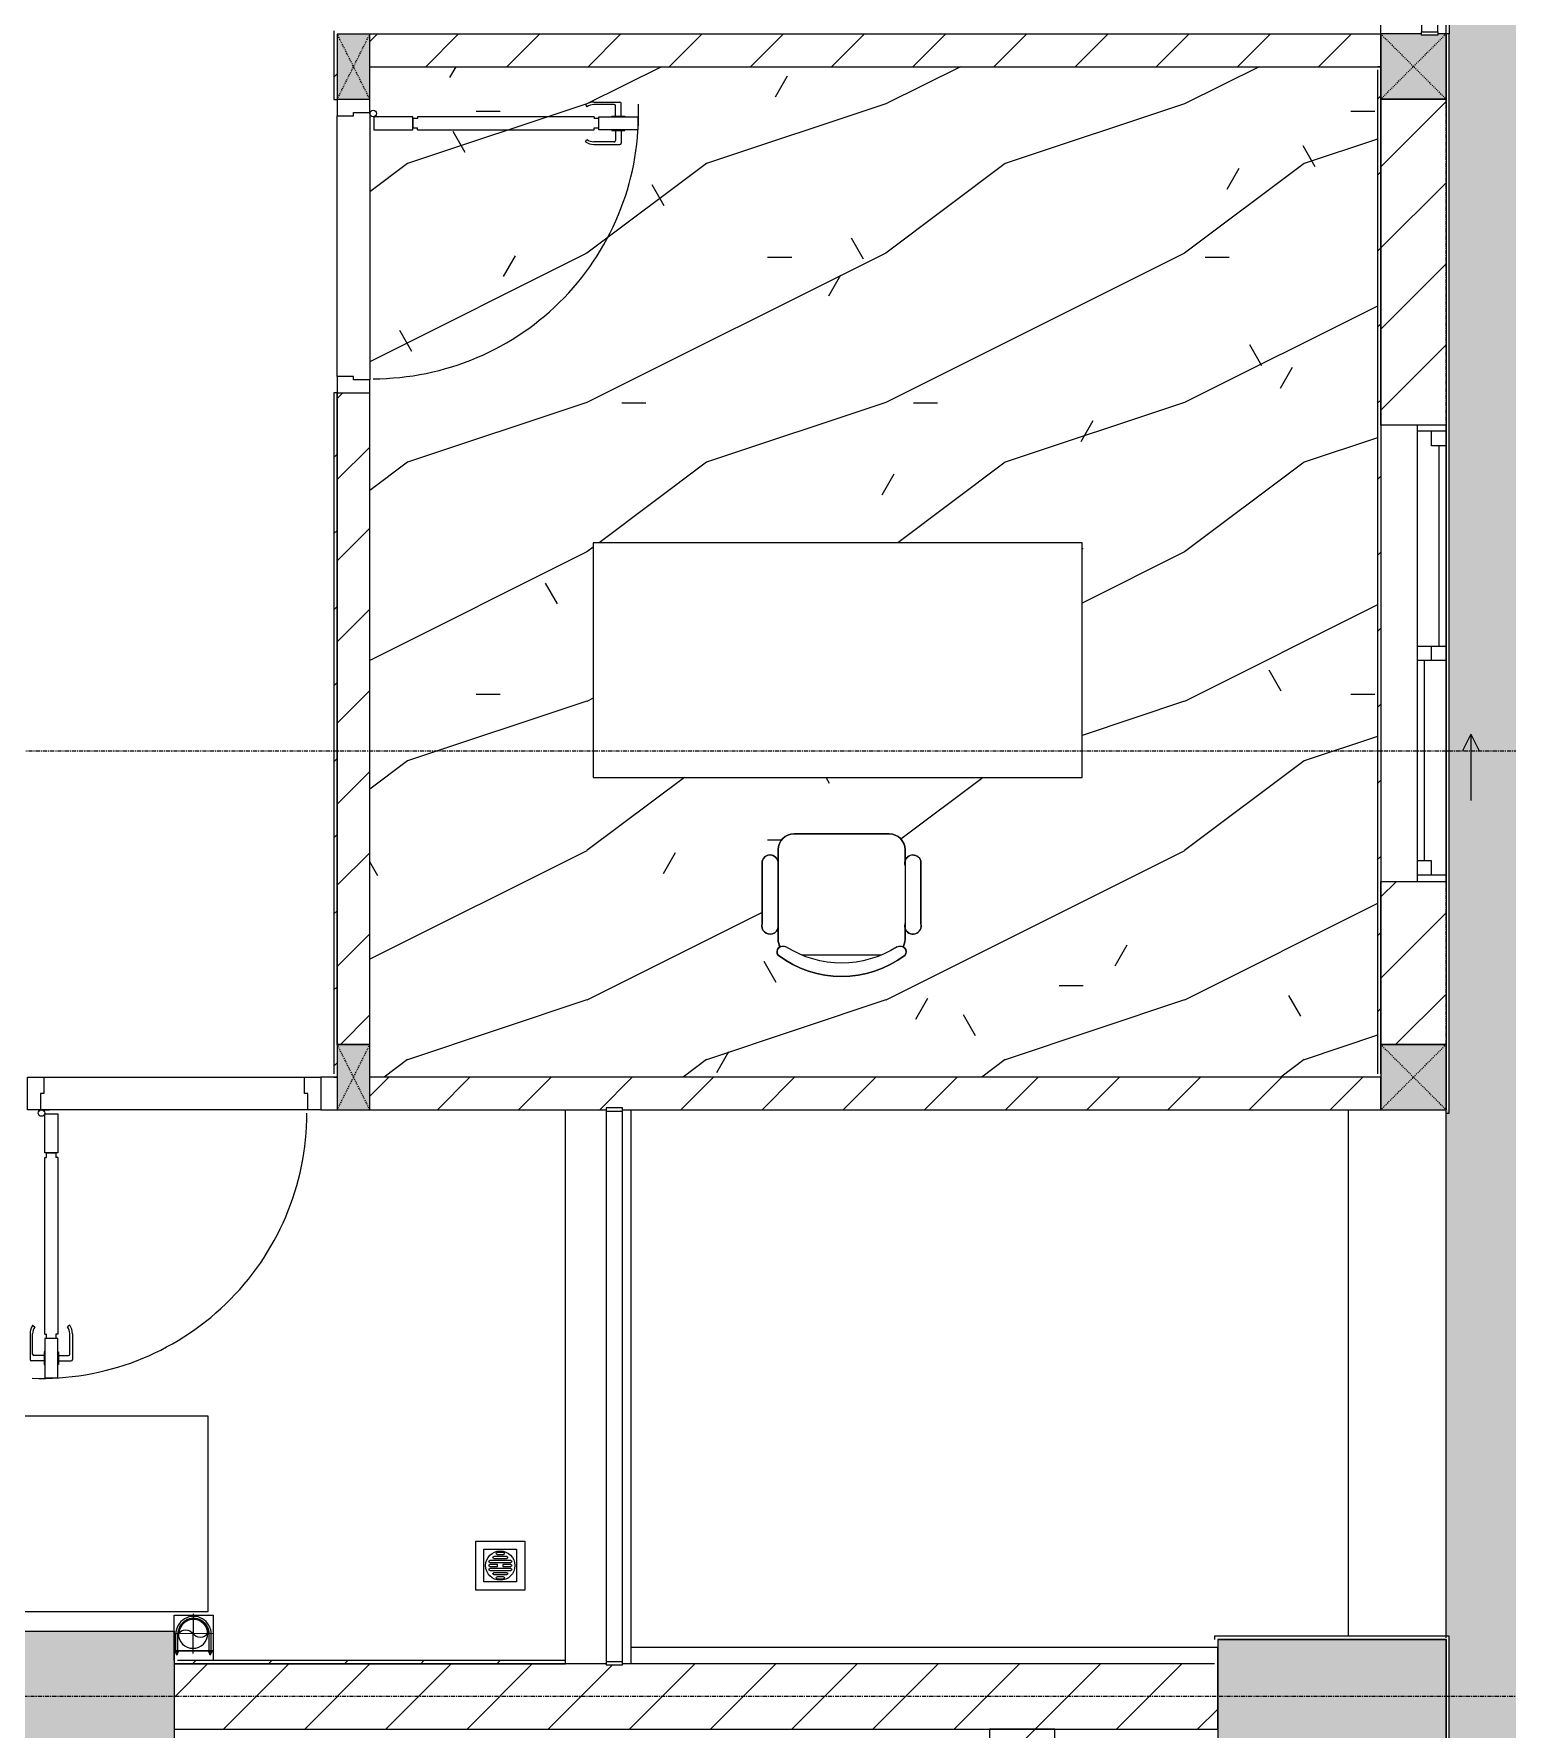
# Model space of a CAD drawing. Header units: millimetres. Extents: x 5357 to 259384, y -16348 to 109893.
# Drawn here: x 122923 to 127440, y 25437 to 30637 of the extents above; entities that cross this region are included whole.
import ezdxf

# ---------------------------------------------------------------- set-up
doc = ezdxf.new("R2010")
doc.units = ezdxf.units.MM
for name, pattern in [('Dash', [6, 3, -3]), ('Grid Line', [22.225, 12.7, -3.175, 3.175, -3.175]), ('IMPORT-CENTER _3_', [10.16, 6.35, -1.27, 1.27, -1.27])]:
    doc.linetypes.add(name, pattern=pattern)
for name, color, linetype, lineweight in [('0-1', 7, 'Continuous', 5), ('A-DETL-GENF-1', 53, 'Continuous', 9), ('A-DOOR-1', 254, 'Continuous', 9), ('A-DOOR-2', 53, 'Continuous', 9), ('A-FLOR-1', 53, 'Continuous', 9), ('A-FLOR-HRAL', 11, 'Continuous', 9), ('A-FLOR-HRAL-1', 254, 'Continuous', 9), ('A-FLOR-HRAL-2', 53, 'Continuous', 9), ('A-FLOR-PATT', 8, 'Continuous', 9), ('A-FLOR-PATT-1', 10, 'Continuous', 9), ('A-GLAZ', 151, 'Continuous', 9), ('A-WALL', 113, 'Continuous', 9), ('A-WALL-1', 9, 'Continuous', 18), ('A-WALL-2', 53, 'Continuous', 9), ('A-WALL-3', 113, 'Continuous', 18), ('A-WALL-PATT', 111, 'Continuous', 9), ('A-WALL-PATT-1', 10, 'Continuous', 9), ('A-WALL-PATT-2', 53, 'Continuous', 9), ('G-IMPT', 8, 'Continuous', 9), ('G-IMPT-1', 254, 'Continuous', 9), ('G-IMPT-2', 8, 'IMPORT-CENTER _3_', 9), ('I-FURN', 30, 'Continuous', 9), ('I-FURN-1', 254, 'Continuous', 9), ('I-WALL-1', 9, 'Continuous', 18), ('I-WALL-3', 2, 'Continuous', 18), ('M-EQPM', 50, 'Continuous', 9), ('S-BEAM-1', 53, 'Continuous', 9), ('S-COLS', 52, 'Continuous', 9), ('S-COLS-1', 253, 'Continuous', 5), ('S-COLS-2', 9, 'Continuous', 18), ('S-COLS-3', 53, 'Continuous', 9), ('S-COLS-4', 254, 'Continuous', 9), ('S-COLS-5', 52, 'Continuous', 18), ('S-COLS-6', 52, 'Dash', 9), ('S-COLS-HDLN', 52, 'Dash', 9), ('S-COLS-HDLN-1', 53, 'Dash', 9), ('S-GRID-1', 1, 'Grid Line', 9)]:
    doc.layers.add(name, color=color, linetype=linetype, lineweight=lineweight)
pattern_1 = [(45, (0, 0), (-124.4508, 124.4508), [])]
pattern_2 = [(45, (0, 0), (-116.67262, 116.67262), [])]

# ---------------------------------------------------------------- blocks, each defined once
blk = doc.blocks.new('M_Concrete-Rectangular-Column2 - 400x1300-812637-TKCS_MB CẢNH QUAN CÂY XANH')
at = {"layer": 'S-COLS-3'}
blk.add_hatch(color=256, dxfattribs=at).paths.add_polyline_path([(-650, 200), (-650, -200), (650, -200), (650, 200), (163.7, 200)])
at = {"layer": 'S-COLS-2'}
for p, q in [((-650, 200), (650, 200)), ((-650, -200), (-650, 200)), ((650, 200), (650, -200)), ((650, -200), (-650, -200))]:
    blk.add_line(p, q, dxfattribs=at)
blk = doc.blocks.new('NCV_TKTC_KET CAU_rvt-1-TKCS_MB CẢNH QUAN CÂY XANH')
at = {"layer": 'S-COLS-1'}
blk.add_hatch(color=256, dxfattribs=at).paths.add_polyline_path([(127177.6, 25361.9), (127177.6, 25366.9), (127227.6, 25366.9), (127227.6, 25361.9), (127252.6, 25361.9), (127252.6, 25711.9), (126552.6, 25711.9), (126552.6, 25361.9)])
at = {"layer": 'A-FLOR-1'}
blk.add_line((127252.6, 25721.9), (127252.6, 27336.9), dxfattribs=at)
at = {"layer": 'S-BEAM-1'}
for p, q in [((126952.6, 27336.9), (126952.6, 25721.9)), ((127252.6, 25721.9), (127252.6, 27336.9)), ((126552.5, 25686.9), (124752.6, 25686.9)), ((126552.5, 25636.9), (126552.5, 25686.9))]:
    blk.add_line(p, q, dxfattribs=at)
at = {"layer": 'S-COLS-2'}
for p, q in [((127252.6, 25711.9), (126552.6, 25711.9)), ((126552.6, 25711.9), (126552.6, 25361.9)), ((127252.6, 25361.9), (127252.6, 25711.9))]:
    blk.add_line(p, q, dxfattribs=at)
at = {"layer": 'S-COLS-3'}
blk.add_blockref('M_Concrete-Rectangular-Column2 - 400x1300-812637-TKCS_MB CẢNH QUAN CÂY XANH', (122702.6, 25536.9), dxfattribs=at)
blk = doc.blocks.new('DOOR_CW_01 CANH MO-PANEL KINH - DIW_01-900x2200-CỬA GỖ VÂN LAMINATE-553393-TKCS_MB CẢNH QUAN CÂY XANH')
at = {"layer": 'A-DETL-GENF-1'}
for p, q in [((-397, 872), (-357, 872)), ((-397, 752), (-397, 872)), ((-357, 872), (-357, 752)), ((-442, 737), (-442, 816.5)), ((-399, 820.5), (-438, 820.5)), ((-434, 799.5), (-434, 737)), ((-399, 803.5), (-430, 803.5)), ((-399, 831.8), (-397, 831.8)), ((-399, 792.2), (-399, 831.8)), ((-397, 792.2), (-399, 792.2)), ((-397, 792.2), (-397, 831.8)), ((-357, 792.2), (-357, 831.8)), ((-355, 831.8), (-357, 831.8)), ((-357, 792.2), (-355, 792.2)), ((-355, 792.2), (-355, 831.8)), ((-355, 820.5), (-316, 820.5)), ((-355, 803.5), (-324, 803.5)), ((-320, 799.5), (-320, 737)), ((-312, 737), (-312, 816.5)), ((-357, 752), (-397, 752)), ((-397, 738), (-391, 738)), ((-397, 738), (-397, 196)), ((-363, 752), (-391, 752)), ((-391, 752), (-391, 738)), ((-363, 738), (-363, 752)), ((-357, 738), (-363, 738)), ((-357, 196), (-357, 738)), ((-433.9, 711.2), (-427.3, 715.8)), ((-320.1, 711.2), (-326.7, 715.8)), ((-397, 196), (-391, 196)), ((-357, 182), (-397, 182)), ((-397, 182), (-397, 62)), ((-391, 196), (-391, 182)), ((-391, 182), (-363, 182)), ((-357, 196), (-363, 196)), ((-363, 182), (-363, 196)), ((-357, 62), (-357, 182)), ((-397, 62), (-357, 62))]:
    blk.add_line(p, q, dxfattribs=at)
blk.add_circle((-407, 60), 10, dxfattribs=at)
for centre, radius, start, end in [((-407, 60), 814, 360, 92), ((-438, 816.5), 4, 90, 180), ((-430, 799.5), 4, 90, 180), ((-324, 799.5), 4, 360, 90), ((-316, 816.5), 4, 0, 90), ((-397, 737), 45, 180, 215), ((-397, 737), 37, 180, 215), ((-357, 737), 37, 325, 0), ((-357, 737), 45, 325, 0)]:
    blk.add_arc(centre, radius, start, end, dxfattribs=at)
at = {"layer": 'A-DOOR-2'}
for p, q in [((-410, 50), (-450, 50)), ((-450, 50), (-450, -50)), ((-410, 0), (-410, 50)), ((-400, 0), (-410, 0)), ((-407, 50), (-382, 50)), ((-400, -50), (-400, 0)), ((410, 0), (400, 0)), ((400, 0), (400, -50)), ((450, 50), (410, 50)), ((410, 50), (410, 0)), ((450, -50), (450, 50)), ((-450, -50), (-400, -50)), ((400, -50), (450, -50))]:
    blk.add_line(p, q, dxfattribs=at)
blk = doc.blocks.new('BAN LV A - BAN LV A_dwg_ban hoc2-348006-TKCS_MB CẢNH QUAN CÂY XANH')
at = {"layer": 'I-FURN'}
for p, q in [((145.8, 437.4), (-145.8, 437.4)), ((-194.4, 388.8), (-194.4, 113.4)), ((194.4, 113.4), (194.4, 388.8)), ((-243, 354.4), (-243, 162)), ((194.4, 351.4), (194.4, 150.8)), ((243.7, 162), (243.7, 354.4)), ((-120.5, 64.8), (120.5, 64.8))]:
    blk.add_line(p, q, dxfattribs=at)
at = {"layer": 'I-FURN', "flags": 128}
blk.add_lwpolyline([(-737.8, 610.5), (-737.8, 1330.5), (-154.9, 1330.5), (762.2, 1330.5), (762.2, 610.5)], close=True, dxfattribs=at)
at = {"layer": 'I-FURN'}
for centre, radius, start, end in [((-145.8, 388.8), 48.6, 90, 180), ((145.8, 388.8), 48.6, 360, 90), ((-218.7, 347.3), 25.3, 343.7398, 163.7398), ((219.4, 347.3), 25.3, 16.2602, 170.7054), ((-218.7, 154.9), 25.3, 163.7398, 16.2602), ((219.4, 154.9), 25.3, 189.2946, 16.2602), ((-145.8, 113.4), 48.6, 180, 207.5844), ((145.8, 113.4), 48.6, 332.4156, 0), ((-180.2, 75.4), 17.8, 57.9726, 216.6901), ((0, 324), 324, 233.1301, 306.8699), ((0, 359.3), 318.2, 237.5758, 302.4242), ((180.2, 75.4), 17.8, 323.3099, 122.0274)]:
    blk.add_arc(centre, radius, start, end, dxfattribs=at)
blk = doc.blocks.new('BAN LV A - BAN LV A_dwg-348005-TKCS_MB CẢNH QUAN CÂY XANH')
at = {"extrusion": (0, 0, -1), "zscale": -1, "rotation": 180}
blk.add_blockref('BAN LV A - BAN LV A_dwg_ban hoc2-348006-TKCS_MB CẢNH QUAN CÂY XANH', (-729, 1383.7), dxfattribs=at)
blk = doc.blocks.new('BAN LV A - BAN LV A-348231-TKCS_MB CẢNH QUAN CÂY XANH')
at = {"layer": 'I-FURN-1'}
for p, q in [((534.6, 1270.3), (534.6, 1235.9)), ((923.4, 1232.9), (923.4, 1270.3)), ((486, 1221.7), (486, 1029.3)), ((972.7, 1029.3), (972.7, 1221.7)), ((534.6, 1029.3), (534.6, 994.9)), ((923.4, 994.9), (923.4, 1032.3)), ((583.2, 946.3), (874.8, 946.3)), ((1491.2, 773.2), (-8.8, 773.2)), ((-8.8, 773.2), (-8.8, 53.2)), ((1491.2, 53.2), (1491.2, 773.2)), ((-8.8, 53.2), (1491.2, 53.2))]:
    blk.add_line(p, q, dxfattribs=at)
for centre, radius, start, end in [((729, 1059.7), 324, 53.1301, 126.8699), ((548.9, 1308.3), 17.8, 143.3099, 240.596), ((909.2, 1308.3), 17.8, 299.404, 36.6901), ((510.3, 1228.8), 25.3, 16.2602, 196.2602), ((583.2, 1270.3), 48.6, 152.4156, 180), ((874.8, 1270.3), 48.6, 360, 27.5844), ((948.4, 1228.8), 25.3, 343.7398, 170.7054), ((510.3, 1036.4), 25.3, 196.2602, 343.7398), ((583.2, 994.9), 48.6, 180, 270), ((874.8, 994.9), 48.6, 270, 360), ((948.4, 1036.4), 25.3, 189.2946, 343.7398)]:
    blk.add_arc(centre, radius, start, end, dxfattribs=at)
blk.add_blockref('BAN LV A - BAN LV A_dwg-348005-TKCS_MB CẢNH QUAN CÂY XANH', (0, 0))
blk = doc.blocks.new('MAY GIAT - MAY GIAT_dwg-V77-TKCS_MB CẢNH QUAN CÂY XANH')
at = {"layer": 'G-IMPT-1', "flags": 128}
blk.add_lwpolyline([(5, 596.6), (5, 2.3), (605, 2.3), (605, 596.6)], close=True, dxfattribs=at)
blk = doc.blocks.new('MAY GIAT - MAY GIAT-V101-TKCS_MB CẢNH QUAN CÂY XANH')
at = {"layer": 'I-FURN-1'}
for p, q in [((5, 596.6), (5, 2.3)), ((605, 596.6), (5, 596.6)), ((605, 2.3), (605, 596.6)), ((5, 2.3), (605, 2.3))]:
    blk.add_line(p, q, dxfattribs=at)
blk.add_blockref('MAY GIAT - MAY GIAT_dwg-V77-TKCS_MB CẢNH QUAN CÂY XANH', (0, 0))
blk = doc.blocks.new('Railing - 50 x 10mm-457210-TKCS_MB CẢNH QUAN CÂY XANH')
at = {"layer": 'A-FLOR-HRAL-2'}
for p, q in [((25, 5), (-25, 5)), ((-25, 5), (-25, -5)), ((25, -5), (25, 5)), ((-25, -5), (25, -5))]:
    blk.add_line(p, q, dxfattribs=at)
blk = doc.blocks.new('Railing - Railing-852202-TKCS_MB CẢNH QUAN CÂY XANH')
at = {"layer": 'A-FLOR-HRAL-2'}
for p, q in [((101769.1, 18071.7), (101769.1, 16382.9)), ((101819.1, 16382.9), (101819.1, 18071.7))]:
    blk.add_line(p, q, dxfattribs=at)
at = {"rotation": 180}
for p in [(101794.1, 18076.7), (101794.1, 16377.9)]:
    blk.add_blockref('Railing - 50 x 10mm-457210-TKCS_MB CẢNH QUAN CÂY XANH', p, dxfattribs=at)
blk = doc.blocks.new('G1_SOF - BO TRU - 100x200-V58-TKCS_MB CẢNH QUAN CÂY XANH')
at = {"layer": 'S-COLS-3'}
blk.add_hatch(color=256, dxfattribs=at).paths.add_polyline_path([(50, -100), (50, 100), (-50, 100), (-50, -100)])
at = {"layer": 'S-COLS-2'}
for p, q in [((50, 100), (-50, 100)), ((-50, 100), (-50, -100)), ((50, -100), (50, 100)), ((-50, -100), (50, -100))]:
    blk.add_line(p, q, dxfattribs=at)
at = {"layer": 'S-COLS-HDLN-1'}
for p, q in [((50, 100), (-50, -100)), ((-50, 100), (50, -100))]:
    blk.add_line(p, q, dxfattribs=at)
blk = doc.blocks.new('DOOR_CW_01 CANH MO-PANEL KINH - DIG_01-900x2200-CỬA NHÔM KÍNH-400860-TKCS_MB CẢNH QUAN CÂY XANH')
at = {"layer": 'A-DETL-GENF-1'}
for p, q in [((-397, -182), (-397, -62)), ((-397, -62), (-357, -62)), ((-357, -62), (-357, -182)), ((-357, -182), (-397, -182)), ((-397, -196), (-391, -196)), ((-397, -738), (-397, -196)), ((-391, -196), (-391, -182)), ((-391, -182), (-363, -182)), ((-363, -182), (-363, -196)), ((-357, -196), (-363, -196)), ((-357, -196), (-357, -738)), ((-433.9, -711.2), (-427.3, -715.8)), ((-320.1, -711.2), (-326.7, -715.8)), ((-442, -737), (-442, -816.5)), ((-434, -799.5), (-434, -737)), ((-397, -738), (-391, -738)), ((-357, -752), (-397, -752)), ((-397, -752), (-397, -872)), ((-391, -752), (-391, -738)), ((-363, -752), (-391, -752)), ((-357, -738), (-363, -738)), ((-363, -738), (-363, -752)), ((-357, -872), (-357, -752)), ((-320, -799.5), (-320, -737)), ((-312, -737), (-312, -816.5)), ((-399, -820.5), (-438, -820.5)), ((-399, -803.5), (-430, -803.5)), ((-399, -792.2), (-399, -831.8)), ((-397, -792.2), (-399, -792.2)), ((-399, -831.8), (-397, -831.8)), ((-397, -792.2), (-397, -831.8)), ((-357, -792.2), (-357, -831.8)), ((-357, -792.2), (-355, -792.2)), ((-355, -831.8), (-357, -831.8)), ((-355, -792.2), (-355, -831.8)), ((-355, -803.5), (-324, -803.5)), ((-355, -820.5), (-316, -820.5)), ((-397, -872), (-357, -872))]:
    blk.add_line(p, q, dxfattribs=at)
blk.add_circle((-407, -60), 10, dxfattribs=at)
for centre, radius, start, end in [((-407, -60), 814, 268, 0), ((-397, -737), 45, 145, 180), ((-397, -737), 37, 145, 180), ((-357, -737), 37, 0, 35), ((-357, -737), 45, 360, 35), ((-438, -816.5), 4, 180, 270), ((-430, -799.5), 4, 180, 270), ((-324, -799.5), 4, 270, 0), ((-316, -816.5), 4, 270, 0)]:
    blk.add_arc(centre, radius, start, end, dxfattribs=at)
at = {"layer": 'A-DOOR-2'}
for p, q in [((-450, -50), (-450, 50)), ((-450, 50), (-400, 50)), ((-400, 50), (-400, 0)), ((400, 0), (400, 50)), ((400, 50), (450, 50)), ((450, 50), (450, -50)), ((-410, -50), (-450, -50)), ((-410, 0), (-410, -50)), ((-400, 0), (-410, 0)), ((-407, -50), (-382, -50)), ((410, 0), (400, 0)), ((410, -50), (410, 0)), ((450, -50), (410, -50))]:
    blk.add_line(p, q, dxfattribs=at)
blk = doc.blocks.new('NCV_TKTC_TANG 1_rvt-1-TKCS_MB CẢNH QUAN CÂY XANH')
at = {"layer": 'A-FLOR-PATT-1'}
h = blk.add_hatch(dxfattribs=at)
h.set_pattern_fill('FP_5', color=256, style=0, pattern_type=2)
h.set_pattern_definition([(0, (0, 0), (1788.16, 447.04), [73.762, -1267.358, 73.762, -1267.358, -7152.64]), (0, (0, 0), (1788.16, 447.04), [-2682.24, 73.762, -2608.478, 73.762, -1267.358, -3129.28]), (0, (0, 0), (1788.16, 447.04), [-6705.6, 73.762, -820.318, 73.762, -2161.438]), (120, (670.56, 223.5), (-1281.228, 1325.072), [73.762, -1267.358, 73.762, -8419.998]), (120, (670.56, 223.5), (-1281.228, 1325.072), [-1414.882, -1267.358, 73.762, -2608.478, -4470.4]), (120, (670.56, 223.5), (-1281.228, 1325.072), [-5364.48, 73.762, -1267.358, 73.762, -3055.518]), (120, (670.56, 223.5), (-1281.228, 1325.072), [-6779.362, -820.318, 73.762, -2161.438]), (240, (894.1, 1117.6), (-506.932, -1772.112), [73.762, -1267.358, 73.762, -8419.998]), (240, (894.1, 1117.6), (-506.932, -1772.112), [-1414.882, -1267.358, 73.762, -2608.478, -4470.4]), (240, (894.1, 1117.6), (-506.932, -1772.112), [-5364.48, 73.762, -1267.358, 73.762, -3055.518]), (240, (894.1, 1117.6), (-506.932, -1772.112), [-6779.362, -820.318, 73.762, -2161.438])])
h.paths.add_polyline_path([(123952.6, 27436.9), (127052.6, 27436.9), (127052.6, 27446.9), (127042.6, 27446.9), (127042.6, 30536.9), (123952.6, 30536.9), (123952.6, 27536.9)])
h.paths.add_polyline_path([(125428.9, 27747.4), (125369.4, 27747.4), (125311, 27758.2), (125255.4, 27779.6), (125204.8, 27810.8), (125204.1, 27831), (125210.3, 27836.9), (125206.2, 27847.8), (125204.8, 27859.4), (125204.8, 27896.8), (125195.2, 27880.8), (125183.7, 27875.9), (125170.1, 27877.6), (125160, 27885.3), (125157.2, 27889.5), (125155.5, 27908), (125157.2, 28103.3), (125166.5, 28114.8), (125178.2, 28118.5), (125190.3, 28116.3), (125199.9, 28108.6), (125204.8, 28103.3), (125206.4, 28147.4), (125211.3, 28159.1), (125224.6, 28173.4), (125229.1, 28176.9), (125240.8, 28181.7), (125253.4, 28183.4), (125557.6, 28181.7), (125575.4, 28172.2), (125579.3, 28169.2), (125587.1, 28159.1), (125591.9, 28147.4), (125593.6, 28134.8), (125593.6, 28100.4), (125600.2, 28111.4), (125611.4, 28117.8), (125624.3, 28117.8), (125635.5, 28111.4), (125642.2, 28097.4), (125640.1, 27888.7), (125629.7, 27878.7), (125618.4, 27875.6), (125605.7, 27878.7), (125596.2, 27887.8), (125593.6, 27887.8), (125592.2, 27847.8), (125588.1, 27836.9), (125594.3, 27831), (125596.1, 27827.2), (125591.5, 27809.5), (125542.9, 27779.6), (125487.4, 27758.2)])
h.paths.add_polyline_path([(125178.2, 28356.5), (124637, 28356.5), (124637, 29076.5), (126137, 29076.5), (126137, 28356.5), (125184.4, 28356.5)])
h = blk.add_hatch(dxfattribs=at)
h.set_pattern_fill('FP_4', color=256, style=0, pattern_type=2)
h.set_pattern_definition([(216.87, (366.52, 916.3), (2748.89673, 1832.6049), [458.15, -4123.35]), (206.565, (916.3, 641.4), (-916.3012, -916.2996), [1024.455, -1024.455]), (198.435, (916.3, 183.26), (-1832.59854, -916.30195), [579.52, -2318.076])])
h.paths.add_polyline_path([(123952.6, 27436.9), (127052.6, 27436.9), (127052.6, 27446.9), (127042.6, 27446.9), (127042.6, 30536.9), (123952.6, 30536.9), (123952.6, 27536.9)])
h.paths.add_polyline_path([(125428.9, 27747.4), (125369.4, 27747.4), (125311, 27758.2), (125255.4, 27779.6), (125204.8, 27810.8), (125204.1, 27831), (125210.3, 27836.9), (125206.2, 27847.8), (125204.8, 27859.4), (125204.8, 27896.8), (125195.2, 27880.8), (125183.7, 27875.9), (125170.1, 27877.6), (125160, 27885.3), (125157.2, 27889.5), (125155.5, 27908), (125157.2, 28103.3), (125166.5, 28114.8), (125178.2, 28118.5), (125190.3, 28116.3), (125199.9, 28108.6), (125204.8, 28103.3), (125206.4, 28147.4), (125211.3, 28159.1), (125224.6, 28173.4), (125229.1, 28176.9), (125240.8, 28181.7), (125253.4, 28183.4), (125557.6, 28181.7), (125575.4, 28172.2), (125579.3, 28169.2), (125587.1, 28159.1), (125591.9, 28147.4), (125593.6, 28134.8), (125593.6, 28100.4), (125600.2, 28111.4), (125611.4, 28117.8), (125624.3, 28117.8), (125635.5, 28111.4), (125642.2, 28097.4), (125640.1, 27888.7), (125629.7, 27878.7), (125618.4, 27875.6), (125605.7, 27878.7), (125596.2, 27887.8), (125593.6, 27887.8), (125592.2, 27847.8), (125588.1, 27836.9), (125594.3, 27831), (125596.1, 27827.2), (125591.5, 27809.5), (125542.9, 27779.6), (125487.4, 27758.2)])
h.paths.add_polyline_path([(125178.2, 28356.5), (124637, 28356.5), (124637, 29076.5), (126137, 29076.5), (126137, 28356.5), (125184.4, 28356.5)])
at = {"layer": 'A-WALL-PATT-1'}
h = blk.add_hatch(dxfattribs=at)
h.set_pattern_fill('FP_2', color=256, style=0, pattern_type=2)
h.set_pattern_definition(pattern_1)
h.paths.add_polyline_path([(127052.6, 30536.9), (127052.6, 30636.9), (123952.6, 30636.9), (123952.6, 30536.9), (126400.5, 30536.9)])
h = blk.add_hatch(dxfattribs=at)
h.set_pattern_fill('FP_2', color=256, style=0, pattern_type=2)
h.set_pattern_definition(pattern_1)
h.paths.add_polyline_path([(123952.6, 27537.4), (123952.6, 29536.5), (123852.6, 29536.5), (123852.6, 27537.4)])
h.paths.add_polyline_path([(123952.6, 30436.5), (123952.6, 30436.9), (123902.6, 30436.5)])
h = blk.add_hatch(dxfattribs=at)
h.set_pattern_fill('FP_2', color=256, style=0, pattern_type=2)
h.set_pattern_definition(pattern_1)
h.paths.add_polyline_path([(126400.5, 27336.9), (127052.6, 27336.9), (127052.6, 27436.9), (123952.6, 27436.9), (123952.6, 27336.9), (124677.6, 27336.9), (124677.6, 27342.4), (124727.6, 27342.4), (124727.6, 27336.9), (125190, 27336.9)])
at = {"layer": 'A-WALL-PATT-2'}
h = blk.add_hatch(dxfattribs=at)
h.set_pattern_fill('FP_10', color=256, style=0, pattern_type=2)
h.set_pattern_definition(pattern_2)
h.paths.add_polyline_path([(123842.6, 27436.9), (123852.6, 27436.9), (123852.6, 29536.5), (123842.6, 29536.5), (123842.6, 27446.9)])
h.paths.add_polyline_path([(123852.6, 30436.5), (123852.6, 30646.9), (123842.6, 30646.9), (123842.6, 30436.5)])
h = blk.add_hatch(dxfattribs=at)
h.set_pattern_fill('FP_10', color=256, style=0, pattern_type=2)
h.set_pattern_definition(pattern_2)
h.paths.add_polyline_path([(127042.6, 27446.9), (127052.6, 27446.9), (127052.6, 30536.9), (127042.6, 30536.9), (127042.6, 28037.4)])
h = blk.add_hatch(dxfattribs=at)
h.set_pattern_fill('FP_10', color=256, style=0, pattern_type=2)
h.set_pattern_definition(pattern_2)
h.paths.add_polyline_path([(123374.4, 25636.9), (124552.6, 25636.9), (124552.6, 25646.9), (123352.6, 25646.9), (123352.6, 25636.9)])
at = {"layer": 'A-FLOR-1'}
for p, q in [((123852.6, 29586.5), (123852.6, 30386.5)), ((123952.6, 30396.5), (123952.6, 29576.5)), ((122952.6, 27436.9), (123752.6, 27436.9))]:
    blk.add_line(p, q, dxfattribs=at)
at = {"layer": 'A-WALL-1'}
for p, q in [((127052.6, 30636.9), (123952.6, 30636.9)), ((127052.6, 30536.9), (127052.6, 30636.9)), ((123952.6, 30536.9), (127052.6, 30536.9)), ((123852.6, 27537.4), (123952.6, 27537.4)), ((123852.6, 27436.9), (123842.6, 27436.9)), ((127052.6, 27436.9), (123952.6, 27436.9)), ((127052.6, 27336.9), (127052.6, 27436.9)), ((123952.6, 27336.9), (124677.6, 27336.9)), ((124727.6, 27336.9), (127052.6, 27336.9))]:
    blk.add_line(p, q, dxfattribs=at)
at = {"layer": 'A-WALL-2'}
for p, q in [((123852.6, 29586.5), (123852.6, 30386.5)), ((123952.6, 30396.5), (123952.6, 29576.5)), ((123852.6, 29536.5), (123852.6, 27537.4)), ((123852.6, 27537.4), (123852.6, 29536.5)), ((123952.6, 27537.4), (123952.6, 29536.5)), ((122952.6, 27436.9), (123752.6, 27436.9)), ((123842.6, 27436.9), (123802.6, 27436.9)), ((123762.6, 27336.9), (122942.6, 27336.9)), ((123802.6, 27336.9), (123852.6, 27336.9)), ((124552.6, 25646.9), (124552.6, 27336.9)), ((124752.6, 27336.9), (124752.6, 25636.9))]:
    blk.add_line(p, q, dxfattribs=at)
at = {"layer": 'I-WALL-1'}
for p, q in [((123842.6, 30646.9), (123842.6, 30436.5)), ((127052.6, 30536.9), (127042.6, 30536.9)), ((127042.6, 30526.9), (127042.6, 27446.9)), ((127052.6, 29437.4), (127052.6, 30536.9)), ((123842.6, 30436.5), (123852.6, 30436.5)), ((123852.6, 29536.5), (123842.6, 29536.5)), ((123842.6, 29536.5), (123842.6, 27446.9)), ((127052.6, 27446.9), (127052.6, 28037.4)), ((123842.6, 27436.9), (123852.6, 27436.9)), ((124552.6, 25646.9), (123362.6, 25646.9)), ((124552.6, 25636.9), (124552.6, 25646.9)), ((123352.6, 25636.9), (124552.6, 25636.9))]:
    blk.add_line(p, q, dxfattribs=at)
at = {"layer": 'A-DOOR-1', "rotation": 269.9999999999996}
blk.add_blockref('DOOR_CW_01 CANH MO-PANEL KINH - DIW_01-900x2200-CỬA GỖ VÂN LAMINATE-553393-TKCS_MB CẢNH QUAN CÂY XANH', (123902.6, 29986.5), dxfattribs=at)
at = {"layer": 'A-DOOR-1'}
blk.add_blockref('DOOR_CW_01 CANH MO-PANEL KINH - DIG_01-900x2200-CỬA NHÔM KÍNH-400860-TKCS_MB CẢNH QUAN CÂY XANH', (123352.6, 27386.9), dxfattribs=at)
at = {"layer": 'A-FLOR-HRAL-1'}
blk.add_blockref('Railing - Railing-852202-TKCS_MB CẢNH QUAN CÂY XANH', (22908.5, 9260.7), dxfattribs=at)
at = {"layer": 'I-FURN-1'}
for name, p, rotation in [('BAN LV A - BAN LV A-348231-TKCS_MB CẢNH QUAN CÂY XANH', (126128.2, 29129.7), 180), ('MAY GIAT - MAY GIAT-V101-TKCS_MB CẢNH QUAN CÂY XANH', (122860.3, 26402.4), 269.9999999999991)]:
    blk.add_blockref(name, p, dxfattribs=dict(at, rotation=rotation))
at = {"layer": 'S-COLS-4', "rotation": 180}
for p in [(123902.6, 30536.9), (123902.6, 27436.9)]:
    blk.add_blockref('G1_SOF - BO TRU - 100x200-V58-TKCS_MB CẢNH QUAN CÂY XANH', p, dxfattribs=at)
blk = doc.blocks.new('1_FAMILY RVT - W01-WxH 1400x1400xmm-389822-TKCS_MB CẢNH QUAN CÂY XANH')
at = {"layer": 'A-GLAZ'}
for p, q in [((248.4, 172.39), (299.2, 197.79)), ((248.4, 172.39), (299.2, 146.99)), ((248.4, 172.39), (451.6, 172.39)), ((-700, 96.19), (-700, -103.81)), ((700, 96.19), (-700, 96.19)), ((-700, 96.19), (-636.5, 96.19)), ((-680.95, 96.19), (-680.95, 7.29)), ((-636.5, 96.19), (-22.225, 96.19)), ((-636.5, 96.19), (-636.5, 51.74)), ((-636.5, 73.965), (-22.225, 73.965)), ((-22.225, 7.29), (-22.225, 96.19)), ((-22.225, 96.19), (22.225, 96.19)), ((22.225, 96.19), (680.95, 96.19)), ((22.225, 96.19), (22.225, 7.29)), ((680.95, 96.19), (700, 96.19)), ((680.95, 96.19), (680.95, 7.29)), ((700, -103.81), (700, 96.19)), ((-700, 7.29), (-680.95, 7.29)), ((-636.5, 51.74), (-680.95, 51.74)), ((-680.95, 7.29), (-22.225, 7.29)), ((22.225, 51.74), (-22.225, 51.74)), ((-22.225, 7.29), (22.225, 7.29)), ((22.225, 29.515), (636.5, 29.515)), ((22.225, 7.29), (636.5, 7.29)), ((636.5, 51.74), (636.5, 7.29)), ((680.95, 51.74), (636.5, 51.74)), ((636.5, 7.29), (700, 7.29)), ((-700, -103.81), (700, -103.81))]:
    blk.add_line(p, q, dxfattribs=at)
blk = doc.blocks.new('TKTC_XREF_251221_MB TANG 1 - TKTC_XREF_260130_MB TANG 1_dwg_CUM U_DN100-4202112-TKCS_MB CẢNH QUAN CÂY XANH')
at = {"layer": 'G-IMPT'}
blk.add_hatch(color=256, dxfattribs=at).paths.add_polyline_path([(0, 61), (0, 57), (14.8, 55.1), (28.5, 49.4), (40.3, 40.3), (49.4, 28.5), (55.1, 14.8), (57, 0), (55.1, -14.8), (49.4, -28.5), (40.3, -40.3), (28.5, -49.4), (14.8, -55.1), (0, -57), (0, -61), (15.8, -58.9), (30.5, -52.8), (43.1, -43.1), (52.8, -30.5), (58.9, -15.8), (61, 0), (58.9, 15.8), (52.8, 30.5), (43.1, 43.1), (30.5, 52.8), (15.8, 58.9)])
for p, q in [((-79.1, 66.6), (-79.1, 63.4)), ((-76.6, 66.6), (-76.6, 63.4)), ((-74.6, 66.6), (-74.6, 63.4)), ((-72.7, 69.3), (-72.7, 60.7)), ((-66.9, 67.9), (-71.7, 67.9)), ((-65, 69), (0, 69)), ((-66.9, 62.1), (-71.7, 62.1)), ((-79.1, -63.4), (-79.1, -66.6)), ((-76.6, -63.4), (-76.6, -66.6)), ((-74.6, -63.4), (-74.6, -66.6)), ((-72.7, -60.7), (-72.7, -69.3)), ((-66.9, -62.1), (-71.7, -62.1)), ((-66.9, -67.9), (-71.7, -67.9)), ((-65, -69), (0, -69))]:
    blk.add_line(p, q, dxfattribs=at)
at = {"layer": 'G-IMPT', "flags": 128}
for points in [[(-72.7, 67.6), (-78.1, 67.6), (-78.1, 62.4), (-72.7, 62.4)], [(-71.7, 59.2), (-66.9, 59.2), (-66.9, 70.8), (-71.7, 70.8)], [(-66.9, 70.8), (-66.9, 72.7), (-65, 72.7), (-65, 57.3), (-66.9, 57.3), (-66.9, 59.2)], [(-65, 61), (0, 61), (0, 57)], [(-72.7, -62.4), (-78.1, -62.4), (-78.1, -67.6), (-72.7, -67.6)], [(-71.7, -70.8), (-66.9, -70.8), (-66.9, -59.2), (-71.7, -59.2)], [(-66.9, -59.2), (-66.9, -57.3), (-65, -57.3), (-65, -72.7), (-66.9, -72.7), (-66.9, -70.8)], [(-65, -61), (0, -61), (0, -57)]]:
    blk.add_lwpolyline(points, dxfattribs=at)
at = {"layer": 'G-IMPT'}
for centre, radius, start, end in [((-78.1, 66.6), 0.96, 90, 180), ((-71.1, 69.3), 1.56, 112.61986, 247.38014), ((-67.9, 65), 4.8, 143.1301, 216.8699), ((0, 0), 69, 270, 90), ((-78.1, 63.4), 0.96, 180, 270), ((-71.1, 60.7), 1.56, 112.61986, 247.38014), ((0, 0), 61, 270, 90), ((0, 0), 57, 270, 90), ((-78.1, -63.4), 0.96, 90, 180), ((-71.1, -60.7), 1.56, 112.61986, 247.38014), ((-67.9, -65), 4.8, 143.1301, 216.8699), ((-78.1, -66.6), 0.96, 180, 270), ((-71.1, -69.3), 1.56, 112.61986, 247.38014)]:
    blk.add_arc(centre, radius, start, end, dxfattribs=at)
blk = doc.blocks.new('TKTC_XREF_251221_MB TANG 1 - TKTC_XREF_260130_MB TANG 1_dwg_$cc-V275-TKCS_MB CẢNH QUAN CÂY XANH')
at = {"layer": 'G-IMPT'}
blk.add_circle((0, 0), 0.5, dxfattribs=at)
for centre, radius, start, end in [((0, 0), 0.5, 90, 270), ((0.188, 0.25), 0.313, 126.8699, 233.1301), ((-0.188, -0.25), 0.313, 306.8699, 53.1301)]:
    blk.add_arc(centre, radius, start, end, dxfattribs=at)
at = {"layer": 'G-IMPT-2'}
for p, q in [((0, -0.673), (0, 0.641)), ((-0.673, 0), (0.673, 0))]:
    blk.add_line(p, q, dxfattribs=at)
blk = doc.blocks.new('TKTC_XREF_251221_MB TANG 1 - TKTC_XREF_260130_MB TANG 1_dwg_THU NUOC - THU NUOC-444531-TKCS_MB TẦNG 1-4202124-TKCS_MB CẢNH QUAN CÂY XANH')
at = {"layer": 'M-EQPM'}
for p, q in [((-23.3, 10.8), (40.9, 10.8)), ((40.9, 4.8), (-23.3, 4.8)), ((-11, 23.3), (28.5, 23.3)), ((28.5, 17.3), (-11, 17.3)), ((-1.1, 35.6), (18.5, 35.6)), ((18.5, 29.6), (-1.1, 29.6)), ((-23.3, -13.6), (40.9, -13.6)), ((40.9, -19.6), (-23.3, -19.6)), ((-11, -26.1), (28.5, -26.1)), ((28.5, -32.1), (-11, -32.1)), ((-1.1, -38.5), (18.5, -38.5)), ((18.5, -44.5), (-1.1, -44.5))]:
    blk.add_line(p, q, dxfattribs=at)
at = {"layer": 'M-EQPM', "flags": 128}
for points in [[(83.7, -79.4), (83.7, 70.6), (-66.3, 70.6), (-66.3, -79.4)], [(58.7, -54.4), (58.7, 45.6), (-41.3, 45.6), (-41.3, -54.4)]]:
    blk.add_lwpolyline(points, close=True, dxfattribs=at)
for points in [[(-23.3, -1.2), (0.7, -1.2), (0.7, -7.2), (-23.3, -7.2)], [(40.9, -7.2), (16.7, -7.2), (16.7, -1.2), (40.9, -1.2)]]:
    blk.add_lwpolyline(points, dxfattribs=at)
at = {"layer": 'M-EQPM'}
for centre, radius, start, end in [((8.7, -4.4), 45, 360, 180), ((8.7, -4.4), 45, 360, 180), ((-23.3, 7.8), 3, 90, 270), ((-11, 20.3), 3, 90, 270), ((-1.1, 32.6), 3, 90, 270), ((18.5, 32.6), 3, 270, 90), ((28.5, 20.3), 3, 270, 90), ((40.9, 7.8), 3, 270, 90), ((8.7, -4.4), 45, 180, 360), ((8.7, -4.4), 45, 180, 360), ((-23.3, -4.2), 3, 90, 270), ((-23.3, -16.6), 3, 90, 270), ((-11, -29.1), 3, 90, 270), ((-1.1, -41.5), 3, 90, 270), ((18.5, -41.5), 3, 270, 90), ((28.5, -29.1), 3, 270, 90), ((40.9, -4.2), 3, 270, 90), ((40.9, -16.6), 3, 270, 90)]:
    blk.add_arc(centre, radius, start, end, dxfattribs=at)
blk = doc.blocks.new('TKTC_XREF_251221_MB TANG 1 - TKTC_XREF_260130_MB TANG 1_dwg-4202109-TKCS_MB CẢNH QUAN CÂY XANH')
at = {"layer": 'G-IMPT'}
for p, q in [((-75899.1, -375624.7), (-75899.1, -374009.7)), ((-79799, -375699.7), (-79799, -375669.7))]:
    blk.add_line(p, q, dxfattribs=at)
at = {"layer": 'G-IMPT', "flags": 128}
blk.add_lwpolyline([(-79799, -375559.8), (-79679.5, -375559.8), (-79679.5, -375669.7), (-79799, -375669.7)], close=True, dxfattribs=at)
blk.add_lwpolyline([(-79799, -375669.7), (-79679.2, -375669.7), (-79679.2, -375699.7)], dxfattribs=at)
at = {"extrusion": (0, 0, -1), "zscale": -1}
blk.add_blockref('TKTC_XREF_251221_MB TANG 1 - TKTC_XREF_260130_MB TANG 1_dwg_THU NUOC - THU NUOC-444531-TKCS_MB TẦNG 1-4202124-TKCS_MB CẢNH QUAN CÂY XANH', (78790.5, -375403.7), dxfattribs=at)
at = {"extrusion": (0, 0, -1), "xscale": 90.00000000005102, "yscale": 90.00000000005102, "zscale": -90.000000000051, "rotation": 270.374026779938}
blk.add_blockref('TKTC_XREF_251221_MB TANG 1 - TKTC_XREF_260130_MB TANG 1_dwg_$cc-V275-TKCS_MB CẢNH QUAN CÂY XANH', (79741.4, -375616.9), dxfattribs=at)
at = {"xscale": 0.7894736842105244, "yscale": 0.7894736842105244, "zscale": 0.7894736842105244, "rotation": 89.99999999844376}
blk.add_blockref('TKTC_XREF_251221_MB TANG 1 - TKTC_XREF_260130_MB TANG 1_dwg_CUM U_DN100-4202112-TKCS_MB CẢNH QUAN CÂY XANH', (-79739.7, -375618.4), dxfattribs=at)
blk = doc.blocks.new('TKTC_XREF_251221_MB TANG 1 - TKTC_XREF_251221_MB TANG 1-2038492-TKCS_MB CẢNH QUAN CÂY XANH')
blk.add_blockref('TKTC_XREF_251221_MB TANG 1 - TKTC_XREF_260130_MB TANG 1_dwg-4202109-TKCS_MB CẢNH QUAN CÂY XANH', (169499.1, 384109.7))
blk = doc.blocks.new('G1_SOF - BO TRU - 200x200-3051103-TKCS_MB CẢNH QUAN CÂY XANH')
at = {"layer": 'S-COLS-HDLN'}
for p, q in [((-100, -100), (100, 100)), ((100, -100), (-100, 100))]:
    blk.add_line(p, q, dxfattribs=at)
blk = doc.blocks.new('Railing - 50 x 10mm-1251311-TKCS_MB CẢNH QUAN CÂY XANH')
at = {"layer": 'A-FLOR-HRAL'}
for p, q in [((25, 5), (-25, 5)), ((-25, 5), (-25, -5)), ((25, -5), (25, 5)), ((-25, -5), (25, -5))]:
    blk.add_line(p, q, dxfattribs=at)
blk = doc.blocks.new('Railing - Railing-3224988-TKCS_MB CẢNH QUAN CÂY XANH')
at = {"layer": 'A-FLOR-HRAL'}
for p, q in [((127177.6, 33481.9), (127177.6, 30644)), ((127227.6, 30644), (127227.6, 33481.9))]:
    blk.add_line(p, q, dxfattribs=at)
at = {"extrusion": (0, 0, -1), "zscale": -1}
for p in [(-127202.6, 33486.9), (-127202.6, 30639)]:
    blk.add_blockref('Railing - 50 x 10mm-1251311-TKCS_MB CẢNH QUAN CÂY XANH', p, dxfattribs=at)

msp = doc.modelspace()

# ---------------------------------------------------------------- hatches: boundary and pattern name
at = {"layer": 'A-FLOR-PATT'}
h = msp.add_hatch(dxfattribs=at)
h.set_pattern_fill('FP_23', color=256, style=0, pattern_type=2)
h.set_pattern_definition([(0, (167.64, 11.2), (558.8, 558.8), [83.82, -16.764, 22.352, -16.764, -419.1]), (0, (167.64, 11.2), (558.8, 558.8), [-139.7, 83.82, -335.28]), (0, (139.7, 27.94), (558.8, 558.8), [55.88, -41.91, 83.82, -41.91, -335.28]), (0, (139.7, 27.94), (558.8, 558.8), [-223.52, 55.88, -279.4]), (0, (335.3, 251.46), (558.8, 558.8), [69.85, -27.94, 69.85, -391.16]), (0, (55.9, 363.2), (558.8, 558.8), [27.94, -55.88, 27.94, -447.04]), (90, (111.76, 363.2), (-558.8, 558.8), [50.292, -508.508]), (90, (279.4, 27.94), (-558.8, 558.8), [55.88, -502.92]), (90, (419.1, 251.46), (-558.8, 558.8), [55.88, -502.92]), (45, (352.04, 22.35), (0, 558.7996), [55.88, -734.383]), (135, (206.76, 22.35), (-558.7996, 0), [55.88, -734.383]), (63.435, (335.28, 25.15), (-0.0005, 558.8001), [55.88, -1193.635]), (75.964, (307.34, 27.94), (-0.00237, 558.80038), [55.88, -2248.111]), (75.964, (447.04, 251.46), (-0.00237, 558.80038), [44.704, -2259.287]), (75.964, (122.94, 363.22), (-0.00237, 558.80038), [39.116, -2264.875]), (104.036, (251.46, 27.94), (0.00237, 558.80038), [55.88, -2248.111]), (104.036, (391.16, 251.46), (0.00237, 558.80038), [44.704, -2259.287]), (104.036, (100.58, 363.22), (0.00237, 558.80038), [39.116, -2264.875]), (116.565, (223.52, 25.15), (0.0005, 558.8001), [55.88, -1193.634])])
h.paths.add_polyline_path([(127279.7, 17346.9), (128821.3, 17348), (128913.1, 17354.5), (129012.7, 17373), (129095.6, 17396.9), (129203.1, 17443.5), (129291.6, 17495), (129356.5, 17541.1), (129431, 17607.6), (129497.5, 17682), (129555.2, 17763.4), (129603.5, 17850.8), (129641.7, 17943), (129669.3, 18038.9), (129686.7, 18149), (129691.6, 18236.9), (129691.6, 33727.4), (128462.6, 33727.4), (128462.6, 33737.4), (127262.6, 33737.4), (127262.6, 27336.9), (127252.6, 27336.9), (127252.6, 25721.9), (127262.6, 25721.9), (127262.6, 19136.9), (127252.6, 19136.9), (127252.6, 17346.9)])
h.paths.add_polyline_path([(127262.6, 37137.4), (129701.6, 37137.4), (129701.6, 40386.3), (129693.8, 40471.7), (129671.1, 40555.4), (129647.1, 40613.3), (129606.1, 40680.2), (129555.2, 40739.9), (129495.5, 40790.8), (129426.5, 40832.7), (129356.1, 40861.9), (129279.8, 40880.2), (129201.6, 40886.3), (128501.6, 40886.3), (128501.6, 61586.3), (129201.6, 61586.3), (129287, 61594.2), (129370.7, 61616.8), (129428.6, 61640.8), (129495.5, 61681.8), (129555.2, 61732.8), (129606.1, 61792.4), (129647.1, 61859.3), (129677.2, 61931.8), (129695.5, 62008.1), (129701.6, 62086.3), (129700.3, 74388.5), (129695.3, 74585.1), (129676.5, 74832.7), (129645.1, 75078.9), (129601.3, 75323.3), (129545.2, 75565.1), (129476.9, 75803.8), (129396.6, 76038.7), (129304.5, 76269.3), (129200.9, 76494.9), (129085.9, 76714.9), (128959, 76930.4), (128817.7, 77143.9), (128666.7, 77348.2), (128506.4, 77543.2), (128337.2, 77728.8), (128159.4, 77904.8), (127973.6, 78071), (127780.1, 78227), (127579.5, 78372.8), (127372.1, 78507.9), (127154.9, 78634.2), (126917.8, 78755.4), (126691.3, 78856.9), (126486.1, 78937.9), (126253.1, 79016.6), (126016.5, 79083.6), (125777.1, 79138.6), (125535.3, 79181.5), (125291.7, 79212.2), (125047, 79230.7), (124801.6, 79236.9), (118352.6, 79236.9), (118352.6, 78636.9), (118652.6, 78636.9), (118652.6, 78246.9), (122742.5, 78246.9), (122742.5, 78236.9), (122752.5, 78236.9), (122752.5, 79046.9), (125162.5, 79046.9), (125162.9, 78246.9), (127252.6, 78246.9), (127252.6, 76536.9), (127262.6, 76536.9), (127262.6, 69762.3), (127252.6, 69761.9), (127252.6, 68136.9), (127262.1, 68136.9), (127262.6, 61561.9), (127252.6, 61561.9), (127252.6, 59946.9), (127262.6, 59946.9), (127262.6, 53361.9), (127252.6, 53361.9), (127252.6, 51736.9), (127262.6, 51736.9), (127262.6, 45161.9), (127252.6, 45161.9), (127252.6, 43536.9), (127262.6, 43536.9), (127262.6, 37150.6)])
h.paths.add_polyline_path([(114552.6, 78246.9), (114552.6, 78636.9), (114552.6, 78639), (114552.6, 78649), (114852.6, 78649), (114852.6, 79318.2), (100352.6, 79318.2), (100172.4, 79311.5), (99993.1, 79291.8), (99836.3, 79264.3), (99668, 79222.6), (99503.1, 79169.4), (99342.2, 79104.8), (99165.7, 79017.6), (99035.8, 78943.1), (98891.7, 78846.8), (98754.7, 78740.6), (98625.3, 78625.3), (98504.2, 78501.2), (98392, 78369), (98301.8, 78246.9), (114542.6, 78246.9)])
at = {"layer": 'A-WALL-PATT'}
h = msp.add_hatch(dxfattribs=at)
h.set_pattern_fill('FP_1', color=256, style=0, pattern_type=2)
h.set_pattern_definition(pattern_1)
h.paths.add_polyline_path([(127252.6, 27536.9), (127252.6, 28037.4), (127052.6, 28037.4), (127052.6, 27536.9)])
h.paths.add_polyline_path([(127252.6, 29437.4), (127252.6, 30437.4), (127052.6, 30437.4), (127052.6, 29437.4)])
h = msp.add_hatch(dxfattribs=at)
h.set_pattern_fill('FP_1', color=256, style=0, pattern_type=2)
h.set_pattern_definition(pattern_1)
h.paths.add_polyline_path([(123352.6, 25436.9), (126552.6, 25436.9), (126552.6, 25636.9), (124727.6, 25636.9), (124727.6, 25633.6), (124677.6, 25633.6), (124677.6, 25636.9), (123352.6, 25636.9)])
h = msp.add_hatch(dxfattribs=at)
h.set_pattern_fill('FP_1', color=256, style=0, pattern_type=2)
h.set_pattern_definition(pattern_1)
h.paths.add_polyline_path([(126052.6, 22436.9), (126052.6, 22612.4), (125852.6, 22612.4), (125852.6, 22436.9), (125952.6, 22436.9)])
h.paths.add_polyline_path([(125952.6, 25112.4), (126052.6, 25112.4), (126052.6, 25436.9), (125852.6, 25436.9), (125852.6, 25112.4)])
at = {"layer": 'S-COLS-1'}
for points in [[(127227.6, 30437.4), (127252.6, 30437.4), (127252.6, 30637.4), (127227.6, 30637.4), (127227.6, 30634), (127177.6, 30634), (127177.6, 30637.4), (127052.6, 30637.4), (127052.6, 30437.4), (127177.6, 30437.4)], [(127052.6, 27336.9), (127252.6, 27336.9), (127252.6, 27536.9), (127052.6, 27536.9)]]:
    msp.add_hatch(color=256, dxfattribs=at).paths.add_polyline_path(points)

# ---------------------------------------------------------------- linework, layer by layer
at = {"layer": 'A-WALL'}
for p, q in [((127052.6, 30637.4), (127052.6, 33476.9)), ((127252.6, 30637.4), (127252.6, 33486.9)), ((127262.6, 33486.9), (127262.6, 30637.4)), ((127252.6, 30437.4), (127052.6, 30437.4)), ((127252.6, 30437.4), (127252.6, 29437.4)), ((127252.6, 28037.4), (127252.6, 27536.9)), ((127052.6, 27536.9), (127252.6, 27536.9))]:
    msp.add_line(p, q, dxfattribs=at)
at = {"layer": 'A-WALL-3'}
for p, q in [((127252.6, 30637.4), (127252.6, 30437.4)), ((127262.6, 30637.4), (127252.6, 30637.4)), ((127262.6, 27326.9), (127262.6, 30637.4)), ((127052.6, 30437.4), (127052.6, 29437.4)), ((127052.6, 28037.4), (127052.6, 27536.9)), ((127252.6, 27536.9), (127252.6, 27336.9)), ((127252.6, 27326.9), (127262.6, 27326.9)), ((127252.6, 25711.9), (127252.6, 25361.9)), ((127262.6, 25361.9), (127262.6, 25711.9)), ((124677.6, 25636.9), (123352.6, 25636.9)), ((123352.6, 25636.9), (123352.6, 25436.9)), ((126542.6, 25636.9), (124727.6, 25636.9)), ((126552.6, 25436.9), (126552.6, 25636.9)), ((123352.6, 25436.9), (126552.6, 25436.9)), ((126052.6, 25436.9), (125852.6, 25436.9)), ((125852.6, 25436.9), (125852.6, 25112.4)), ((126052.6, 25112.4), (126052.6, 25436.9))]:
    msp.add_line(p, q, dxfattribs=at)
at = {"layer": 'I-WALL-3'}
for p, q in [((127262.6, 25721.9), (126542.6, 25721.9)), ((126542.6, 25721.9), (126542.6, 25711.9)), ((126552.6, 25711.9), (127252.6, 25711.9)), ((127262.6, 25711.9), (127262.6, 25721.9))]:
    msp.add_line(p, q, dxfattribs=at)
at = {"layer": 'S-COLS'}
for p, q in [((127052.6, 30437.4), (127252.6, 30437.4)), ((127252.6, 27536.9), (127052.6, 27536.9))]:
    msp.add_line(p, q, dxfattribs=at)
at = {"layer": 'S-COLS-5'}
for p, q in [((127177.6, 30637.4), (127052.6, 30637.4)), ((127052.6, 30637.4), (127052.6, 30437.4)), ((127252.6, 30637.4), (127227.6, 30637.4)), ((127252.6, 30437.4), (127252.6, 30637.4)), ((127052.6, 27536.9), (127052.6, 27336.9)), ((127252.6, 27336.9), (127252.6, 27536.9)), ((127052.6, 27336.9), (127252.6, 27336.9))]:
    msp.add_line(p, q, dxfattribs=at)
at = {"layer": 'S-GRID-1'}
for p, q in [((127252.6, 20960.6), (127252.6, 80482.7)), ((130319.3, 28436.9), (29351.8, 28436.9)), ((127525.3, 25536.9), (32145.8, 25536.9))]:
    msp.add_line(p, q, dxfattribs=at)

# ---------------------------------------------------------------- block references
at = {"layer": '0-1'}
for name in ['NCV_TKTC_KET CAU_rvt-1-TKCS_MB CẢNH QUAN CÂY XANH', 'NCV_TKTC_TANG 1_rvt-1-TKCS_MB CẢNH QUAN CÂY XANH']:
    msp.add_blockref(name, (0, 0), dxfattribs=at)
at = {"layer": 'A-FLOR-HRAL'}
msp.add_blockref('Railing - Railing-3224988-TKCS_MB CẢNH QUAN CÂY XANH', (0, 0), dxfattribs=at)
at = {"layer": 'A-GLAZ', "rotation": 270}
msp.add_blockref('1_FAMILY RVT - W01-WxH 1400x1400xmm-389822-TKCS_MB CẢNH QUAN CÂY XANH', (127156.4, 28737.4), dxfattribs=at)
at = {"layer": 'M-EQPM'}
msp.add_blockref('TKTC_XREF_251221_MB TANG 1 - TKTC_XREF_251221_MB TANG 1-2038492-TKCS_MB CẢNH QUAN CÂY XANH', (33652.6, 17236.9), dxfattribs=at)
at = {"layer": 'S-COLS-6', "rotation": 180}
for p in [(127152.6, 30537.4), (127152.6, 27436.9)]:
    msp.add_blockref('G1_SOF - BO TRU - 200x200-3051103-TKCS_MB CẢNH QUAN CÂY XANH', p, dxfattribs=at)

doc.saveas('drawing.dxf')
